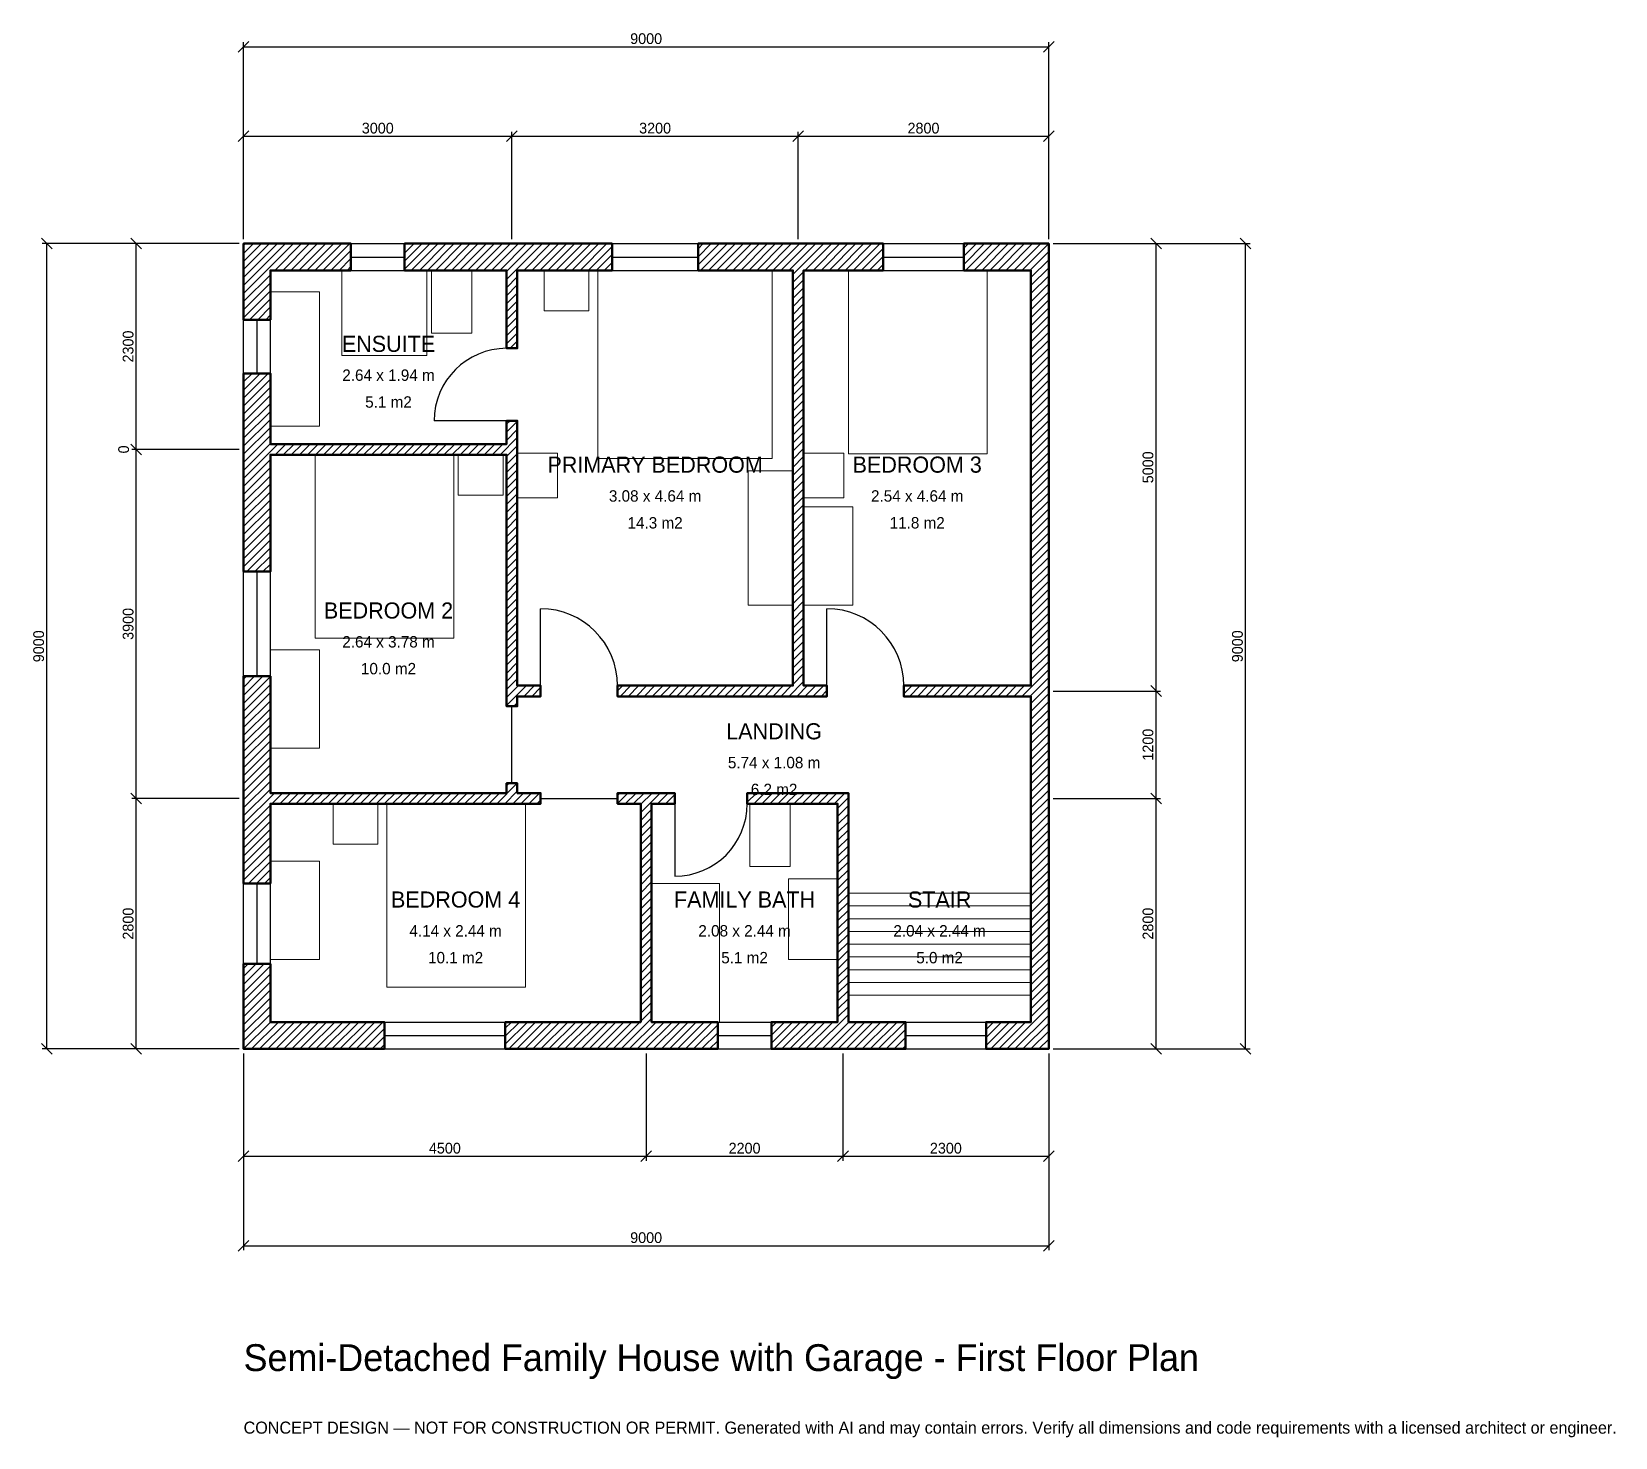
# Model space of a CAD drawing. Header units: millimetres. Extents: x -2369 to 15333, y -4341 to 11369.
import ezdxf
from ezdxf.enums import TextEntityAlignment as Align

# ---------------------------------------------------------------- set-up
doc = ezdxf.new("R2010")
doc.units = ezdxf.units.MM
for name, color, linetype, lineweight in [('A-ANNO-DIMS', 1, 'Continuous', 13), ('A-ANNO-TEXT', 7, 'Continuous', 18), ('A-AREA-IDEN', 7, 'Continuous', 18), ('A-DOOR', 2, 'Continuous', 25), ('A-FLOR-FIXT', 9, 'Continuous', 13), ('A-FLOR-STRS', 3, 'Continuous', 18), ('A-FURN', 9, 'Continuous', 13), ('A-GLAZ', 4, 'Continuous', 25), ('A-WALL', 7, 'Continuous', 50), ('A-WALL-PATT', 8, 'Continuous', 13)]:
    doc.layers.add(name, color=color, linetype=linetype, lineweight=lineweight)
doc.dimstyles.new('PLAN', dxfattribs={"dimtxt": 120, "dimasz": 80, "dimexe": 50, "dimexo": 50, "dimgap": 30, "dimtad": 1, "dimdec": 0, "dimtsz": 60, "dimcen": 2.5, "dimclrd": 1, "dimclre": 1, "dimazin": 3, "dimtfac": 1, "dimtmove": 0, "dimatfit": 3})

msp = doc.modelspace()

# ---------------------------------------------------------------- hatches: boundary and pattern name
at = {"layer": 'A-WALL-PATT'}
h = msp.add_hatch(dxfattribs=at)
h.set_pattern_fill('ANSI31', color=8, scale=20)
h.paths.add_polyline_path([(4350, 0), (2925, 0), (2925, 300), (4350, 300), (4440, 300), (4440, 2740), (4180, 2740), (4180, 2860), (4440, 2860), (4560, 2860), (4820, 2860), (4820, 2740), (4560, 2740), (4560, 300), (4650, 300), (5300, 300), (5300, 0), (4650, 0), (4560, 0), (4560, -0.001), (4440, -0.001), (4440, 0), (4350, 0)])
h.paths.add_polyline_path([(300, 0), (300, -0.001), (0, -0.001), (0, -0.001), (0, 0), (-0.001, 0), (-0.001, 300), (0, 300), (0, 950), (300, 950), (300, 300), (1575, 300), (1575, 0), (300, 0)])
h.paths.add_polyline_path([(0, 2650), (0, 2740), (-0.001, 2740), (-0.001, 2860), (0, 2860), (0, 2950), (0, 4165), (300, 4165), (300, 2950), (300, 2860), (2940, 2860), (2940, 2970), (3060, 2970), (3060, 2860), (3320, 2860), (3320, 2740), (3060, 2740), (2940, 2740), (300, 2740), (300, 2650), (300, 1850), (0, 1850), (0, 2650)])
h.paths.add_polyline_path([(0, 6550), (0, 6640), (-0.001, 6640), (-0.001, 6760), (0, 6760), (0, 6850), (0, 7550), (300, 7550), (300, 6850), (300, 6760), (2940, 6760), (2940, 7020), (3060, 7020), (3060, 6760), (3060, 6640), (3060, 6640), (3060, 4060), (3320, 4060), (3320, 3940), (3060, 3940), (3060, 3830), (2940, 3830), (2940, 3940), (2940, 4060), (2940, 6640), (300, 6640), (300, 6550), (300, 5335), (0, 5335), (0, 6550)])
h.paths.add_polyline_path([(0, 8700), (-0.001, 8700), (-0.001, 9000), (0, 9000), (0, 9000.001), (300, 9000.001), (300, 9000), (1200, 9000), (1200, 8700), (300, 8700), (300, 8150), (0, 8150), (0, 8700)])
h.paths.add_polyline_path([(2850, 9000), (2940, 9000), (2940, 9000.001), (3060, 9000.001), (3060, 9000), (3150, 9000), (4120, 9000), (4120, 8700), (3150, 8700), (3060, 8700), (3060, 7830), (2940, 7830), (2940, 8700), (2850, 8700), (1800, 8700), (1800, 9000), (2850, 9000)])
h.paths.add_polyline_path([(6050, 9000), (6140, 9000), (6140, 9000.001), (6260, 9000.001), (6260, 9000), (6350, 9000), (7150, 9000), (7150, 8700), (6350, 8700), (6260, 8700), (6260, 4060), (6520, 4060), (6520, 3940), (6260, 3940), (6140, 3940), (4180, 3940), (4180, 4060), (6140, 4060), (6140, 8700), (6050, 8700), (5080, 8700), (5080, 9000), (6050, 9000)])
h.paths.add_polyline_path([(8800, 9000), (8800, 9000.001), (9000, 9000.001), (9000, 9000), (9000.001, 9000), (9000.001, 8700), (9000, 8700), (9000, 4100), (9000, 4060), (9000.001, 4060), (9000.001, 3940), (9000, 3940), (9000, 3900), (9000, 2900), (9000, 2700), (9000, 300), (9000.001, 300), (9000.001, 0), (9000, 0), (9000, -0.001), (8800, -0.001), (8800, 0), (8300, 0), (8300, 300), (8800, 300), (8800, 2700), (8800, 2900), (8800, 3900), (8800, 3940), (7380, 3940), (7380, 4060), (8800, 4060), (8800, 4100), (8800, 8700), (8050, 8700), (8050, 9000), (8800, 9000)])
h.paths.add_polyline_path([(6850, 0), (6760, 0), (6760, -0.001), (6640, -0.001), (6640, 0), (6550, 0), (5900, 0), (5900, 300), (6550, 300), (6640, 300), (6640, 2740), (5630, 2740), (5630, 2860), (6640, 2860), (6760, 2860), (6760, 2740), (6760, 300), (6850, 300), (7400, 300), (7400, 0), (6850, 0)])

# ---------------------------------------------------------------- linework, layer by layer
at = {"layer": 'A-DOOR'}
for p, q in [((2940, 7020), (2130, 7020)), ((3320, 4060), (3320, 4920)), ((6520, 4060), (6520, 4920)), ((3000, 2970), (3000, 3830)), ((3320, 2800), (4180, 2800)), ((4820, 2740), (4820, 1930))]:
    msp.add_line(p, q, dxfattribs=at)
for centre, radius, start, end in [((2940, 7020), 810, 90, 180), ((3320, 4060), 860, 0, 90), ((6520, 4060), 860, 0, 90), ((4820, 2740), 810, 270, 360)]:
    msp.add_arc(centre, radius, start, end, dxfattribs=at)
at = {"layer": 'A-FLOR-FIXT'}
for points in [[(1100, 7750), (2050, 7750), (2050, 8700), (1100, 8700)], [(2100, 8000), (2550, 8000), (2550, 8700), (2100, 8700)], [(300, 6960), (850, 6960), (850, 8460), (300, 8460)], [(5660, 2040), (6110, 2040), (6110, 2740), (5660, 2740)], [(4560, 300), (5320, 300), (5320, 1850), (4560, 1850)], [(6090, 1000), (6640, 1000), (6640, 1900), (6090, 1900)]]:
    msp.add_lwpolyline(points, close=True, dxfattribs=at)
at = {"layer": 'A-FLOR-STRS'}
for p, q in [((6760, 1740), (8800, 1740)), ((6760, 1597.5), (8800, 1597.5)), ((6760, 1455), (8800, 1455)), ((6760, 1312.5), (8800, 1312.5)), ((6760, 1170), (8800, 1170)), ((6760, 1027.5), (8800, 1027.5)), ((6760, 885), (8800, 885)), ((6760, 742.5), (8800, 742.5)), ((6760, 600), (8800, 600))]:
    msp.add_line(p, q, dxfattribs=at)
at = {"layer": 'A-FURN'}
for points in [[(3360, 8250), (3860, 8250), (3860, 8700), (3360, 8700)], [(3960, 6600), (5910, 6600), (5910, 8700), (3960, 8700)], [(6760, 6650), (8310, 6650), (8310, 8700), (6760, 8700)], [(800, 4590), (2350, 4590), (2350, 6640), (800, 6640)], [(2400, 6190), (2900, 6190), (2900, 6640), (2400, 6640)], [(3060, 6160), (3510, 6160), (3510, 6660), (3060, 6660)], [(6260, 6160), (6710, 6160), (6710, 6660), (6260, 6660)], [(5640, 4960), (6140, 4960), (6140, 6460), (5640, 6460)], [(6260, 4960), (6810, 4960), (6810, 6060), (6260, 6060)], [(300, 3360), (850, 3360), (850, 4460), (300, 4460)], [(1000, 2290), (1500, 2290), (1500, 2740), (1000, 2740)], [(1600, 690), (3150, 690), (3150, 2740), (1600, 2740)], [(300, 1000), (850, 1000), (850, 2100), (300, 2100)]]:
    msp.add_lwpolyline(points, close=True, dxfattribs=at)
at = {"layer": 'A-GLAZ'}
for p, q in [((1200, 9000), (1800, 9000)), ((4120, 9000), (5080, 9000)), ((7150, 9000), (8050, 9000)), ((1200, 8850), (1800, 8850)), ((1200, 8700), (1800, 8700)), ((4120, 8850), (5080, 8850)), ((4120, 8700), (5080, 8700)), ((7150, 8850), (8050, 8850)), ((7150, 8700), (8050, 8700)), ((0, 7550), (0, 8150)), ((150, 7550), (150, 8150)), ((300, 7550), (300, 8150)), ((0, 4165), (0, 5335)), ((150, 4165), (150, 5335)), ((300, 4165), (300, 5335)), ((0, 950), (0, 1850)), ((150, 950), (150, 1850)), ((300, 950), (300, 1850)), ((1575, 300), (2925, 300)), ((5300, 300), (5900, 300)), ((7400, 300), (8300, 300)), ((1575, 150), (2925, 150)), ((1575, 0), (2925, 0)), ((5300, 150), (5900, 150)), ((5300, 0), (5900, 0)), ((7400, 150), (8300, 150)), ((7400, 0), (8300, 0))]:
    msp.add_line(p, q, dxfattribs=at)
at = {"layer": 'A-WALL'}
for points in [[(0, 8700), (-0.001, 8700), (-0.001, 9000), (0, 9000), (0, 9000.001), (300, 9000.001), (300, 9000), (1200, 9000), (1200, 8700), (300, 8700), (300, 8150), (0, 8150), (0, 8700)], [(2850, 9000), (2940, 9000), (2940, 9000.001), (3060, 9000.001), (3060, 9000), (3150, 9000), (4120, 9000), (4120, 8700), (3150, 8700), (3060, 8700), (3060, 7830), (2940, 7830), (2940, 8700), (2850, 8700), (1800, 8700), (1800, 9000), (2850, 9000)], [(6050, 9000), (6140, 9000), (6140, 9000.001), (6260, 9000.001), (6260, 9000), (6350, 9000), (7150, 9000), (7150, 8700), (6350, 8700), (6260, 8700), (6260, 4060), (6520, 4060), (6520, 3940), (6260, 3940), (6140, 3940), (4180, 3940), (4180, 4060), (6140, 4060), (6140, 8700), (6050, 8700), (5080, 8700), (5080, 9000), (6050, 9000)], [(8800, 9000), (8800, 9000.001), (9000, 9000.001), (9000, 9000), (9000.001, 9000), (9000.001, 8700), (9000, 8700), (9000, 4100), (9000, 4060), (9000.001, 4060), (9000.001, 3940), (9000, 3940), (9000, 3900), (9000, 2900), (9000, 2700), (9000, 300), (9000.001, 300), (9000.001, 0), (9000, 0), (9000, -0.001), (8800, -0.001), (8800, 0), (8300, 0), (8300, 300), (8800, 300), (8800, 2700), (8800, 2900), (8800, 3900), (8800, 3940), (7380, 3940), (7380, 4060), (8800, 4060), (8800, 4100), (8800, 8700), (8050, 8700), (8050, 9000), (8800, 9000)], [(0, 6550), (0, 6640), (-0.001, 6640), (-0.001, 6760), (0, 6760), (0, 6850), (0, 7550), (300, 7550), (300, 6850), (300, 6760), (2940, 6760), (2940, 7020), (3060, 7020), (3060, 6760), (3060, 6640), (3060, 6640), (3060, 4060), (3320, 4060), (3320, 3940), (3060, 3940), (3060, 3830), (2940, 3830), (2940, 3940), (2940, 4060), (2940, 6640), (300, 6640), (300, 6550), (300, 5335), (0, 5335), (0, 6550)], [(0, 2650), (0, 2740), (-0.001, 2740), (-0.001, 2860), (0, 2860), (0, 2950), (0, 4165), (300, 4165), (300, 2950), (300, 2860), (2940, 2860), (2940, 2970), (3060, 2970), (3060, 2860), (3320, 2860), (3320, 2740), (3060, 2740), (2940, 2740), (300, 2740), (300, 2650), (300, 1850), (0, 1850), (0, 2650)], [(4350, 0), (2925, 0), (2925, 300), (4350, 300), (4440, 300), (4440, 2740), (4180, 2740), (4180, 2860), (4440, 2860), (4560, 2860), (4820, 2860), (4820, 2740), (4560, 2740), (4560, 300), (4650, 300), (5300, 300), (5300, 0), (4650, 0), (4560, 0), (4560, -0.001), (4440, -0.001), (4440, 0), (4350, 0)], [(6850, 0), (6760, 0), (6760, -0.001), (6640, -0.001), (6640, 0), (6550, 0), (5900, 0), (5900, 300), (6550, 300), (6640, 300), (6640, 2740), (5630, 2740), (5630, 2860), (6640, 2860), (6760, 2860), (6760, 2740), (6760, 300), (6850, 300), (7400, 300), (7400, 0), (6850, 0)], [(300, 0), (300, -0.001), (0, -0.001), (0, -0.001), (0, 0), (-0.001, 0), (-0.001, 300), (0, 300), (0, 950), (300, 950), (300, 300), (1575, 300), (1575, 0), (300, 0)]]:
    msp.add_lwpolyline(points, close=True, dxfattribs=at)

# ---------------------------------------------------------------- texts
at = {"layer": 'A-ANNO-TEXT'}
for s, height, p in [('Semi-Detached Family House with Garage - First Floor Plan', 300, (0, -3600)), ('CONCEPT DESIGN — NOT FOR CONSTRUCTION OR PERMIT. Generated with AI and may contain errors. Verify all dimensions and code requirements with a licensed architect or engineer.', 135, (0, -4300))]:
    msp.add_text(s, height=height, dxfattribs=at).set_placement(p)
at = {"layer": 'A-AREA-IDEN'}
for s, height, p in [('ENSUITE', 180, (1620, 7880)), ('2.64 x 1.94 m', 127.5, (1620, 7530)), ('5.1 m2', 127.5, (1620, 7230)), ('PRIMARY BEDROOM', 180, (4600, 6530)), ('BEDROOM 3', 180, (7530, 6530)), ('3.08 x 4.64 m', 127.5, (4600, 6180)), ('2.54 x 4.64 m', 127.5, (7530, 6180)), ('14.3 m2', 127.5, (4600, 5880)), ('11.8 m2', 127.5, (7530, 5880)), ('BEDROOM 2', 180, (1620, 4900)), ('2.64 x 3.78 m', 127.5, (1620, 4550)), ('10.0 m2', 127.5, (1620, 4250)), ('LANDING', 180, (5930, 3550)), ('5.74 x 1.08 m', 127.5, (5930, 3200)), ('6.2 m2', 127.5, (5930, 2900)), ('BEDROOM 4', 180, (2370, 1670)), ('FAMILY BATH', 180, (5600, 1670)), ('STAIR', 180, (7780, 1670)), ('4.14 x 2.44 m', 127.5, (2370, 1320)), ('2.08 x 2.44 m', 127.5, (5600, 1320)), ('2.04 x 2.44 m', 127.5, (7780, 1320)), ('10.1 m2', 127.5, (2370, 1020)), ('5.1 m2', 127.5, (5600, 1020)), ('5.0 m2', 127.5, (7780, 1020))]:
    msp.add_text(s, height=height, dxfattribs=at).set_placement(p, align=Align.MIDDLE_CENTER)

# ---------------------------------------------------------------- dimensions: what is measured, and where the dimension line sits
at = {"layer": 'A-ANNO-DIMS'}
for base, p1, p2, text in [((0, 11200), (0, 9000), (9000, 9000), '9000'), ((0, 10200), (0, 9000), (3000, 9000), '3000'), ((3000, 10200), (3000, 9000), (6200, 9000), '3200'), ((6200, 10200), (6200, 9000), (9000, 9000), '2800'), ((0, -1200), (0, 0), (4500, 0), '4500'), ((0, -2200), (0, 0), (9000, 0), '9000'), ((4500, -1200), (4500, 0), (6700, 0), '2200'), ((6700, -1200), (6700, 0), (9000, 0), '2300')]:
    msp.add_linear_dim(base=base, p1=p1, p2=p2, text=text, dimstyle='PLAN', dxfattribs=at).render()
for base, p1, p2, text in [((-2200, 0), (0, 0), (0, 9000), '9000'), ((-1200, 6700), (0, 6700), (0, 9000), '2300'), ((10200, 4000), (9000, 4000), (9000, 9000), '5000'), ((11200, 0), (9000, 0), (9000, 9000), '9000'), ((-1200, 6700), (0, 6700), (0, 6700), '0'), ((-1200, 2800), (0, 2800), (0, 6700), '3900'), ((10200, 2800), (9000, 2800), (9000, 4000), '1200'), ((-1200, 0), (0, 0), (0, 2800), '2800'), ((10200, 0), (9000, 0), (9000, 2800), '2800')]:
    msp.add_linear_dim(base=base, p1=p1, p2=p2, angle=90, text=text, dimstyle='PLAN', dxfattribs=at).render()

doc.saveas('drawing.dxf')
